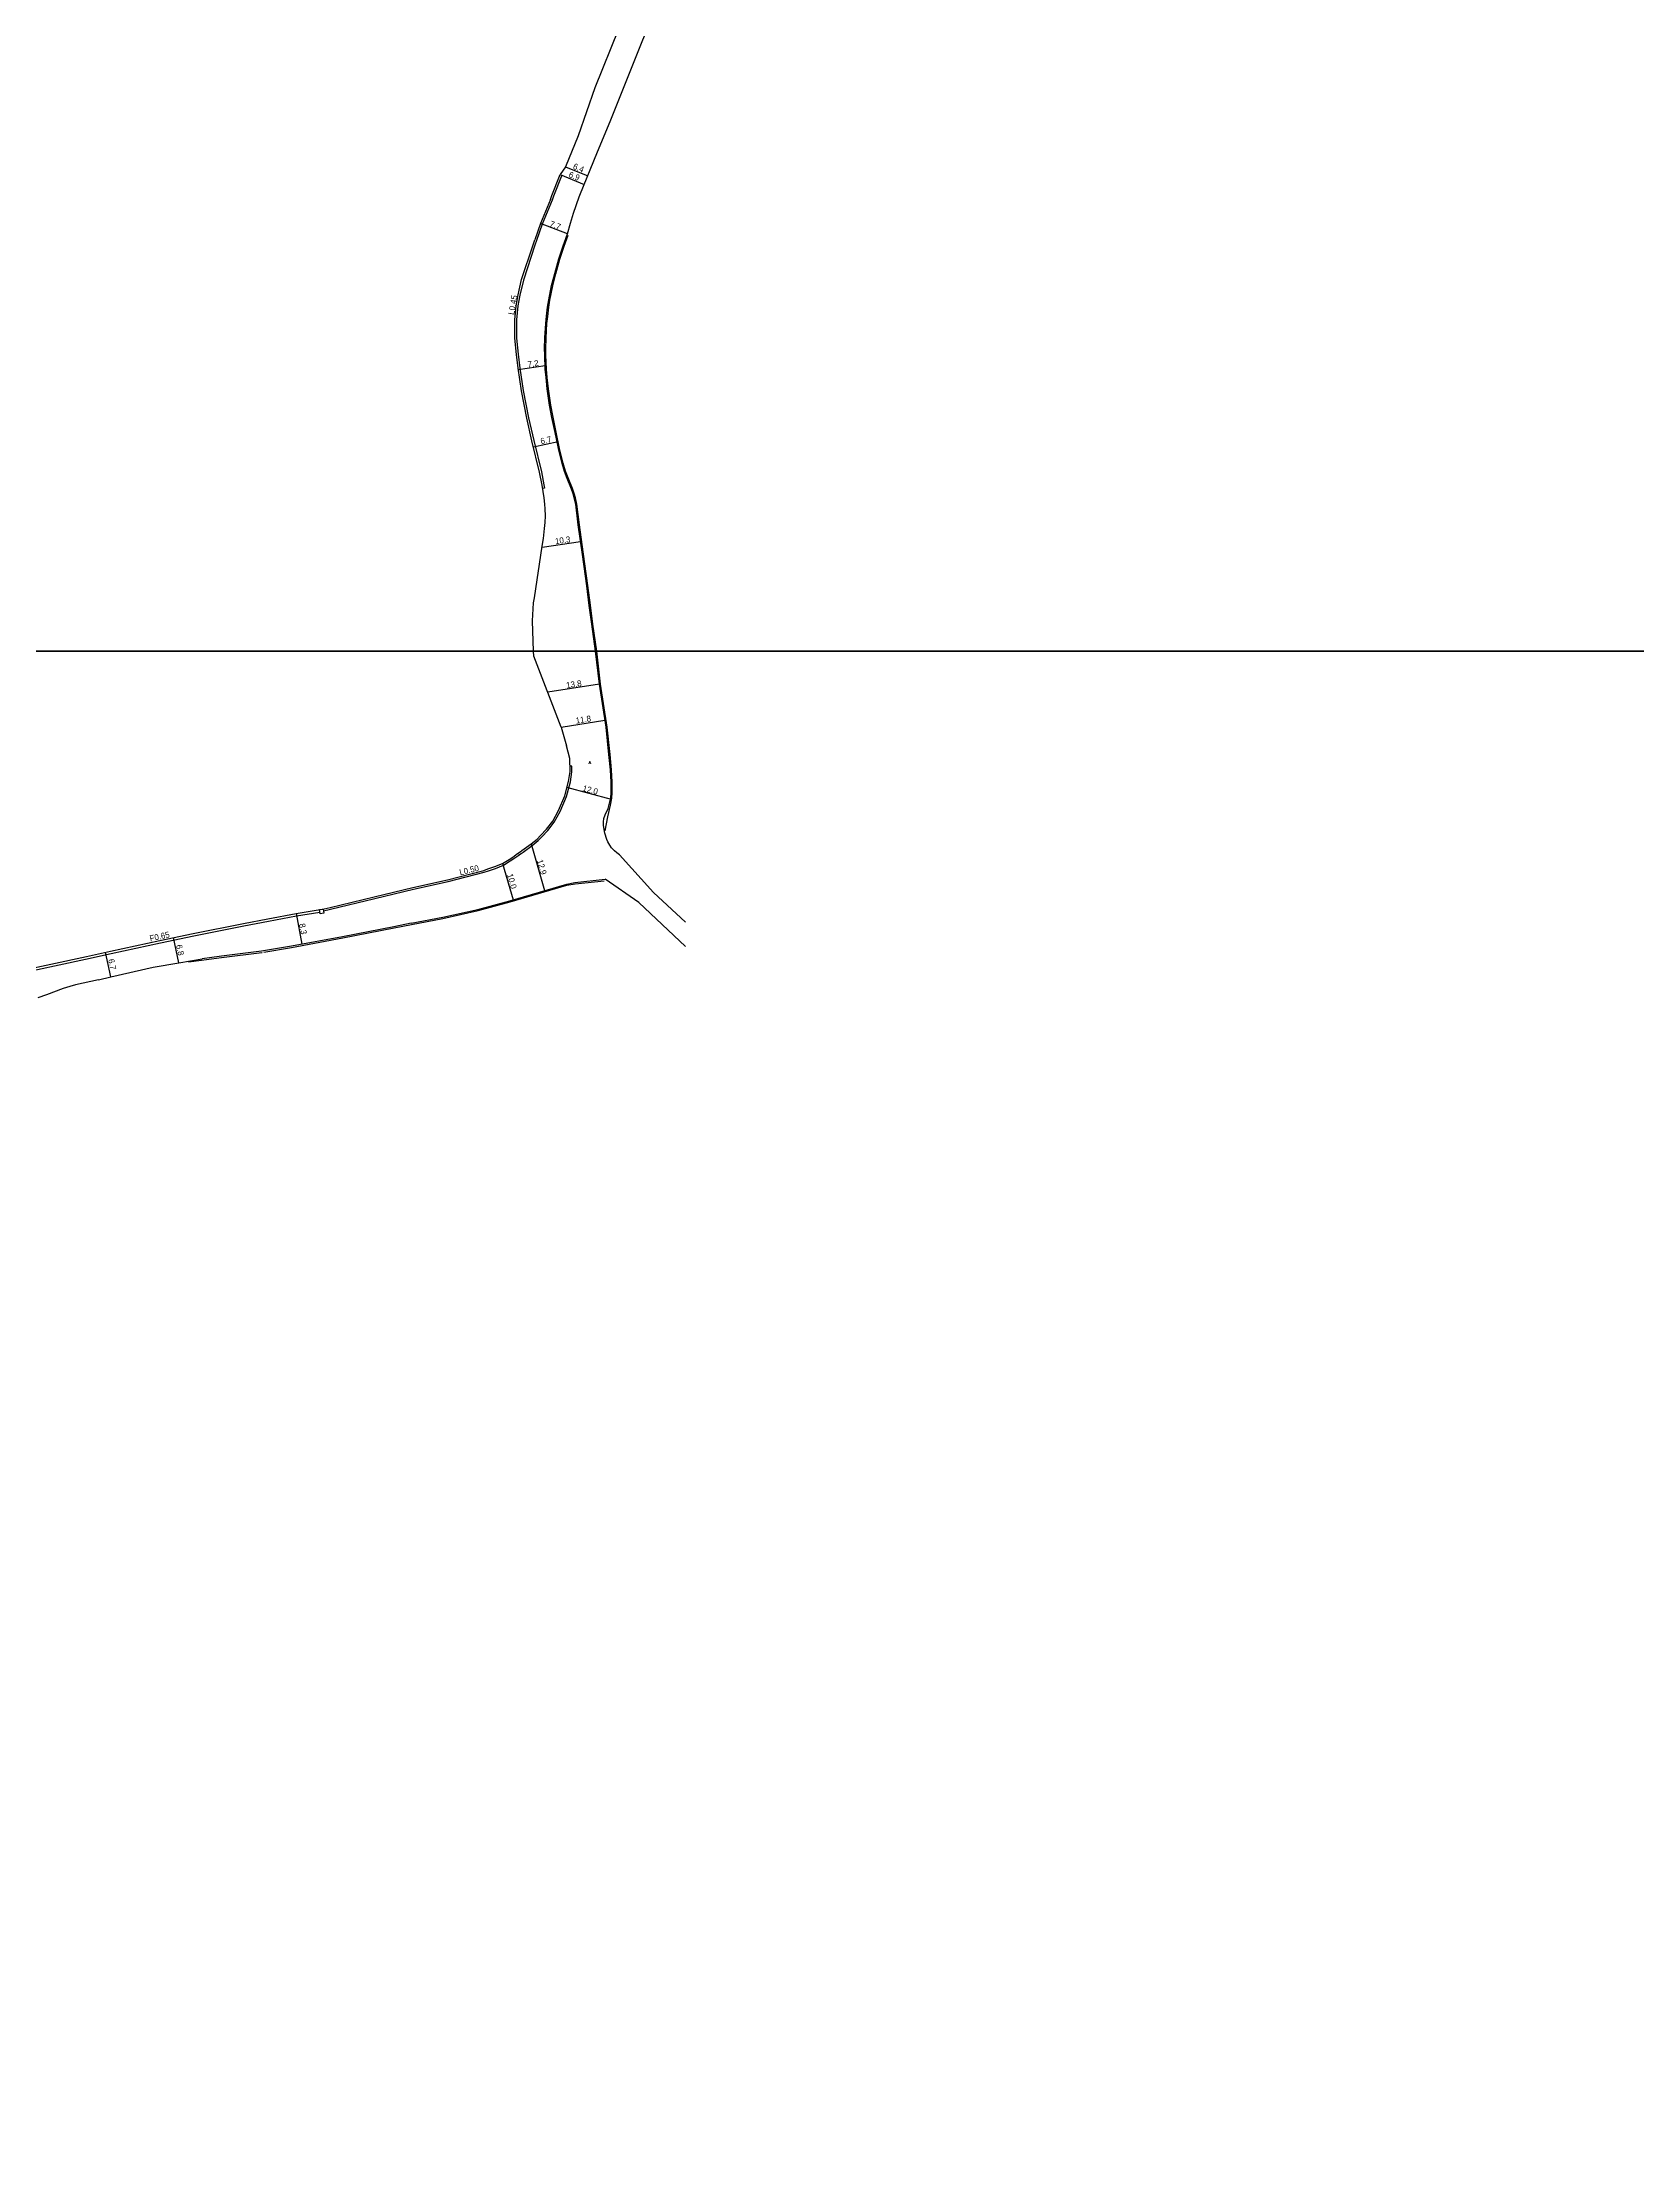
# Model space of a CAD drawing. Header units: metres. Extents: x -16000 to -13600, y -81000 to -78000.
# Drawn here: x -14853 to -14430, y -80200 to -79638 of the extents above; entities that cross this region are included whole.
import ezdxf

# ---------------------------------------------------------------- set-up
doc = ezdxf.new("R2010")
doc.units = ezdxf.units.M
doc.header["$LTSCALE"] = 2.5
for name, color, linetype in [('側溝・桝', 7, 'Continuous'), ('図郭', 7, 'Continuous'), ('幅員', 7, 'Continuous'), ('歩道・分離帯・安全施設', 7, 'Continuous'), ('舗装', 7, 'Continuous'), ('道路', 7, 'Continuous')]:
    doc.layers.add(name, color=color, linetype=linetype)
doc.styles.get("Standard").update_dxf_attribs({"font": ''})
doc.styles.add('YOKO_DECO', font='txt.shx', dxfattribs={"bigfont": 'extfont.shx'})
doc.styles.get('Standard').set_extended_font_data('@MS PGothic')

msp = doc.modelspace()

# ---------------------------------------------------------------- linework, layer by layer
at = {"layer": '側溝・桝'}
for points in [[(-14714.98, -79673.77), (-14717.16, -79679.3), (-14717.56, -79680.34)], [(-14717.56, -79680.34), (-14720.2, -79686.69), (-14721.66, -79691.08)], [(-14721.66, -79691.08), (-14722.15, -79692.34), (-14725.16, -79701.56), (-14726.08, -79705.56), (-14726.64, -79708.43), (-14726.97, -79712.14), (-14726.95, -79716.94), (-14726.5, -79721.25), (-14726.09, -79724.91), (-14725.23, -79730.89), (-14723.79, -79738.14), (-14722.42, -79744.13), (-14720.39, -79752.44), (-14719.7, -79755.87), (-14719.57, -79756.75), (-14720.03, -79756.82)], [(-14720.23, -79849.27), (-14718.64, -79847.56), (-14716.97, -79845.35), (-14715.42, -79842.52), (-14713.72, -79838.52), (-14712.68, -79834.64), (-14712.26, -79831.97), (-14712.29, -79830.47), (-14712.78, -79830.48)], [(-14725.25, -79853.27), (-14722.83, -79851.53), (-14721.2, -79850.23), (-14720.23, -79849.27)], [(-14734.38, -79858.23), (-14732.55, -79857.6), (-14730.45, -79856.72), (-14728.62, -79855.65), (-14727.69, -79855.01), (-14726.39, -79854.13)], [(-14726.43, -79854.08), (-14725.75, -79853.62), (-14725.25, -79853.27)], [(-14778.21, -79868.9), (-14778.19, -79868.9), (-14776.29, -79868.46), (-14764.59, -79865.61), (-14754.34, -79863.13), (-14745.13, -79861.09), (-14735.53, -79858.62), (-14734.38, -79858.23)], [(-14841.3, -79881.68), (-14834.49, -79880.18), (-14821.41, -79877.35), (-14812.58, -79875.5), (-14799.3, -79872.88), (-14792.8, -79871.6), (-14785.31, -79870.24), (-14779.12, -79869.19)], [(-14863.11, -79886.2), (-14861.01, -79885.92), (-14841.3, -79881.68)]]:
    msp.add_lwpolyline(points, dxfattribs=at)
at = {"layer": '側溝・桝', "flags": 128}
for points in [[(-14715.41, -79673.6), (-14714.98, -79673.77)], [(-14726.39, -79854.13), (-14726.43, -79854.08)]]:
    msp.add_lwpolyline(points, dxfattribs=at)
at = {"layer": '側溝・桝'}
msp.add_lwpolyline([(-14779.22, -79868.56), (-14778.29, -79868.4), (-14778.1, -79869.5), (-14779.04, -79869.66)], close=True, dxfattribs=at)
at = {"layer": '図郭'}
for points in [[(-15200, -79800), (-14400, -79800), (-14400, -79200), (-15200, -79200)], [(-15200, -80400), (-14400, -80400), (-14400, -79800), (-15200, -79800)]]:
    msp.add_lwpolyline(points, close=True, dxfattribs=at)
at = {"layer": '幅員', "flags": 128}
for points in [[(-14715.41, -79673.6), (-14709.03, -79676.22)], [(-14714, -79671.5), (-14708.09, -79673.93)], [(-14705, -79808.77), (-14718.67, -79810.91)], [(-14715.13, -79820.11), (-14703.51, -79818.29)], [(-14723.13, -79851.14), (-14719.53, -79863.49)], [(-14730.67, -79856.28), (-14727.86, -79865.92)], [(-14785.42, -79869.61), (-14783.9, -79877.75)], [(-14816.56, -79882.63), (-14817.96, -79875.97)], [(-14834.56, -79886.37), (-14836, -79879.84)]]:
    msp.add_lwpolyline(points, dxfattribs=at)
at = {"layer": '幅員'}
for points in [[(-14713.44, -79689.27), (-14720.63, -79686.52)], [(-14719.37, -79724.3), (-14726.51, -79725.34)], [(-14722.49, -79745.79), (-14715.93, -79744.38)], [(-14720.19, -79772.38), (-14709.98, -79770.92)], [(-14701.78, -79839.3), (-14713.59, -79836.13)]]:
    msp.add_lwpolyline(points, dxfattribs=at)
at = {"layer": '歩道・分離帯・安全施設'}
for points in [[(-14715.28, -79695.47), (-14714.33, -79692.6), (-14713.25, -79689.65)], [(-14705.71, -79800), (-14706.69, -79792.83), (-14707.36, -79787.81), (-14708.06, -79782.62), (-14709.19, -79774.27), (-14710.3, -79766.46), (-14710.98, -79760.96), (-14711.36, -79759.29), (-14711.67, -79758.21), (-14712.13, -79756.87), (-14713.27, -79754.05), (-14713.96, -79752.26), (-14714.59, -79750.13), (-14715.54, -79746.21), (-14716.46, -79741.9), (-14717.28, -79737.95), (-14717.89, -79734.71), (-14718.52, -79730.4), (-14718.83, -79727.39), (-14719.03, -79725.18), (-14719.2, -79721.48), (-14719.23, -79719.76), (-14719.12, -79716.94), (-14718.9, -79713.12), (-14718.7, -79711.19), (-14718.43, -79708.77), (-14718.12, -79706.89), (-14717.35, -79703.11), (-14716.54, -79699.89), (-14715.46, -79696.05), (-14715.28, -79695.47)], [(-14702.17, -79827.36), (-14702.91, -79820.13), (-14704.69, -79808.73), (-14705.71, -79800)], [(-14703.46, -79847.63), (-14702.78, -79843.96), (-14702.06, -79840.85), (-14701.72, -79838.96), (-14701.6, -79837.58), (-14701.56, -79835.89), (-14701.58, -79834.61), (-14701.66, -79833.09), (-14701.77, -79831.49), (-14702.17, -79827.36)], [(-14754.85, -79872.48), (-14746.48, -79870.89), (-14737.12, -79868.8), (-14728.7, -79866.5), (-14713.59, -79862.1), (-14711.42, -79861.68), (-14703.69, -79860.87)], [(-14794, -79879.82), (-14786.64, -79878.59), (-14773.03, -79876.06), (-14759.4, -79873.4), (-14754.85, -79872.48)], [(-14814, -79882.42), (-14810.56, -79881.99), (-14805.21, -79881.26), (-14794.57, -79879.91), (-14794.46, -79879.9)]]:
    msp.add_lwpolyline(points, dxfattribs=at)
at = {"layer": '道路'}
for points in [[(-14670.18, -79584.58), (-14676.96, -79593.87), (-14681.29, -79600.42), (-14684.34, -79605.04), (-14687.46, -79609.82), (-14690.37, -79614.79), (-14693.38, -79620.07), (-14696.41, -79626.46), (-14698.05, -79630.27), (-14699.95, -79635.05), (-14706.16, -79650.61), (-14710.66, -79663.26), (-14714, -79671.5), (-14715.41, -79673.6)], [(-14710.2, -79679.06), (-14705.46, -79667.53), (-14702.1, -79659.54), (-14693.45, -79637.85), (-14689.59, -79628.64), (-14687.26, -79623.7), (-14683.72, -79617.54), (-14679.13, -79610.29), (-14671.14, -79598.47), (-14664.5, -79589.19)], [(-14717.99, -79680.17), (-14717.59, -79679.13), (-14715.41, -79673.6)], [(-14717.99, -79680.17), (-14720.63, -79686.52), (-14722.1, -79690.91)], [(-14711.83, -79683.84), (-14710.39, -79679.52), (-14710.2, -79679.06)], [(-14715.57, -79695.37), (-14714.62, -79692.5), (-14713.44, -79689.27), (-14712.64, -79686.45), (-14711.83, -79683.84)], [(-14722.43, -79800), (-14722.74, -79791.92), (-14722.43, -79787.15), (-14722.18, -79785.88), (-14720.15, -79772.11), (-14719.83, -79770.15), (-14719.51, -79767.49), (-14719.36, -79765.83), (-14719.3, -79764.14), (-14719.36, -79762.28), (-14719.48, -79761.02), (-14719.64, -79759.32), (-14720.16, -79755.95), (-14720.84, -79752.54), (-14722.87, -79744.24), (-14724.25, -79738.23), (-14725.69, -79730.97), (-14726.56, -79724.97), (-14726.97, -79721.3), (-14727.42, -79716.97), (-14727.44, -79712.12), (-14727.1, -79708.36), (-14726.54, -79705.47), (-14725.61, -79701.43), (-14722.59, -79692.18), (-14722.1, -79690.91)], [(-14706.02, -79800), (-14707, -79792.87), (-14707.66, -79787.85), (-14708.36, -79782.66), (-14709.49, -79774.31), (-14710.61, -79766.5), (-14711.28, -79761.02), (-14711.66, -79759.36), (-14711.96, -79758.3), (-14712.42, -79756.98), (-14713.56, -79754.16), (-14714.25, -79752.36), (-14714.89, -79750.21), (-14715.83, -79746.28), (-14716.76, -79741.97), (-14717.58, -79738.01), (-14718.19, -79734.76), (-14718.83, -79730.44), (-14719.14, -79727.42), (-14719.33, -79725.2), (-14719.5, -79721.49), (-14719.54, -79719.75), (-14719.42, -79716.92), (-14719.2, -79713.09), (-14719.01, -79711.16), (-14718.73, -79708.73), (-14718.42, -79706.83), (-14717.65, -79703.04), (-14716.83, -79699.82), (-14715.75, -79695.96), (-14715.57, -79695.37)], [(-14715.13, -79820.11), (-14722.37, -79801.28), (-14722.43, -79800)], [(-14702.48, -79827.39), (-14703.21, -79820.17), (-14705, -79808.77), (-14706.02, -79800)], [(-14715.13, -79820.11), (-14713.69, -79825.14)], [(-14720.58, -79848.93), (-14719.01, -79847.24), (-14717.38, -79845.08), (-14715.86, -79842.3), (-14714.19, -79838.36), (-14713.16, -79834.54), (-14712.75, -79831.94), (-14712.81, -79828.45), (-14713.69, -79825.14)], [(-14699.62, -79854.05), (-14700.36, -79853.51), (-14701.02, -79852.92), (-14701.74, -79852.12), (-14702.2, -79851.47), (-14702.5, -79851), (-14702.72, -79850.59), (-14702.99, -79849.98), (-14703.22, -79849.38), (-14703.39, -79848.81), (-14703.52, -79848.26), (-14703.87, -79846.26), (-14703.94, -79845.26), (-14703.8, -79844.36), (-14703.44, -79843.42), (-14702.7, -79841.75), (-14701.96, -79838.93), (-14701.85, -79837.57), (-14701.86, -79835.88), (-14701.88, -79834.62), (-14701.96, -79833.11), (-14702.08, -79831.51), (-14702.48, -79827.39)], [(-14725.54, -79852.87), (-14723.13, -79851.14), (-14721.53, -79849.86), (-14720.58, -79848.93)], [(-14734.54, -79857.76), (-14732.72, -79857.14), (-14730.67, -79856.28), (-14728.89, -79855.24), (-14727.98, -79854.61), (-14726.7, -79853.67)], [(-14726.7, -79853.67), (-14726.03, -79853.22), (-14725.54, -79852.87)], [(-14699.62, -79854.05), (-14690.64, -79864.03), (-14682.16, -79871.88)], [(-14699.62, -79854.05), (-14690.64, -79864.03), (-14682.16, -79871.88)], [(-14778.02, -79868.35), (-14776.4, -79867.98), (-14764.71, -79865.13), (-14754.45, -79862.65), (-14745.25, -79860.61), (-14735.67, -79858.15), (-14734.54, -79857.76)], [(-14754.91, -79872.16), (-14746.55, -79870.57), (-14737.2, -79868.48), (-14728.79, -79866.19), (-14713.66, -79861.79), (-14711.47, -79861.35), (-14703.43, -79860.51)], [(-14682.16, -79878.36), (-14694.53, -79866.62), (-14703.43, -79860.51)], [(-14682.16, -79878.36), (-14694.53, -79866.62), (-14703.43, -79860.51)], [(-14834.63, -79879.54), (-14821.55, -79876.72), (-14812.71, -79874.87), (-14799.42, -79872.24), (-14792.92, -79870.97), (-14785.42, -79869.61), (-14778.02, -79868.35)], [(-14754.91, -79872.16), (-14759.47, -79873.08), (-14773.09, -79875.74), (-14786.69, -79878.27), (-14794.62, -79879.59), (-14805.25, -79880.93), (-14810.31, -79881.63)], [(-14863.01, -79885.58), (-14861.16, -79885.28), (-14841.01, -79880.95)], [(-14841.01, -79880.95), (-14834.63, -79879.54)], [(-14834.56, -79886.37), (-14823.32, -79883.85), (-14816.56, -79882.63), (-14810.31, -79881.63)], [(-14837.89, -79887.17), (-14843.92, -79888.53), (-14845.48, -79888.9), (-14847.25, -79889.51), (-14851.61, -79891.16), (-14853.93, -79891.97)], [(-14837.89, -79887.17), (-14834.56, -79886.37)]]:
    msp.add_lwpolyline(points, dxfattribs=at)

# ---------------------------------------------------------------- texts
at = {"layer": '側溝・桝'}
for s, rotation, p in [('L0.45', 80, (-14727.62, -79710.88)), ('L0.50', 14, (-14741.9, -79859.48)), ('F0.65', 12.1705, (-14824.09, -79877.01))]:
    msp.add_text(s, height=1.6, rotation=rotation, dxfattribs=at).set_placement(p)
at = {"layer": '幅員'}
for s, rotation, p in [('6.4', 337.6685, (-14712.15, -79671.99)), ('6.9', 337.6685, (-14713.3, -79674.19)), ('7.7', 339, (-14718.34, -79687.26)), ('7.2', 8, (-14723.9, -79724.73)), ('6.7', 12, (-14720.44, -79745.12)), ('10.3', 8, (-14716.63, -79771.65)), ('13.8', 8.9027, (-14713.65, -79809.87)), ('11.8', 8.9027, (-14711.14, -79819.23)), ('12.0', 345, (-14709.58, -79837.05)), ('12.9', 286.2232, (-14721.59, -79855.52)), ('10.0', 286.2232, (-14729.53, -79859.28)), ('8.3', 280.547, (-14784.65, -79872.37)), ('6.8', 281.8517, (-14817.28, -79877.99)), ('6.7', 282.4228, (-14835.3, -79881.82))]:
    msp.add_text(s, height=1.6, rotation=rotation, dxfattribs=at).set_placement(p)
at = {"layer": '舗装', "style": 'YOKO_DECO'}
msp.add_text('A', height=0.75, dxfattribs=at).set_placement((-14707.83, -79829.88, 722.13))

doc.saveas('drawing.dxf')
